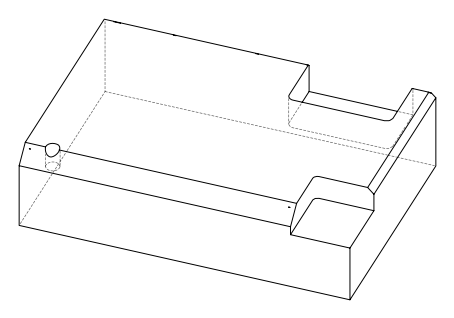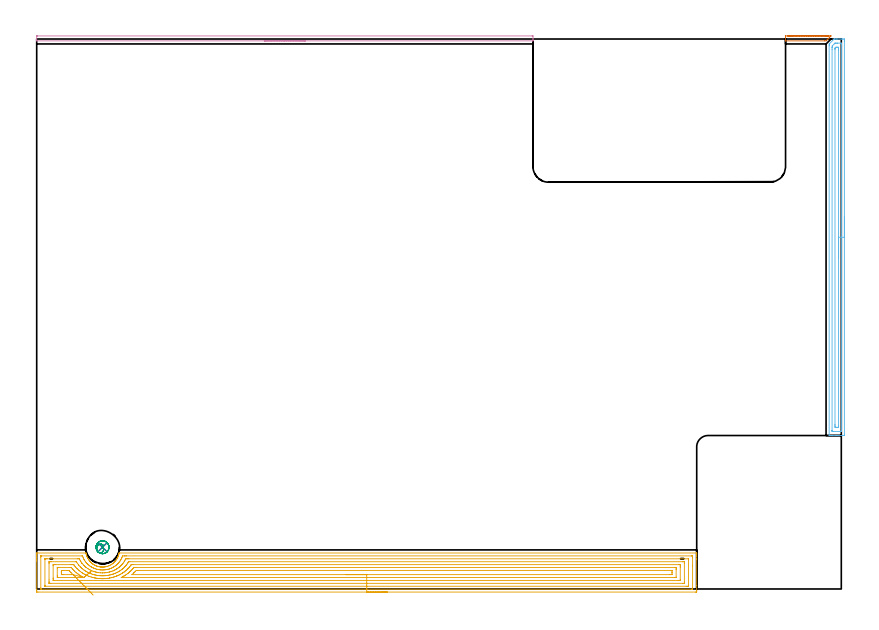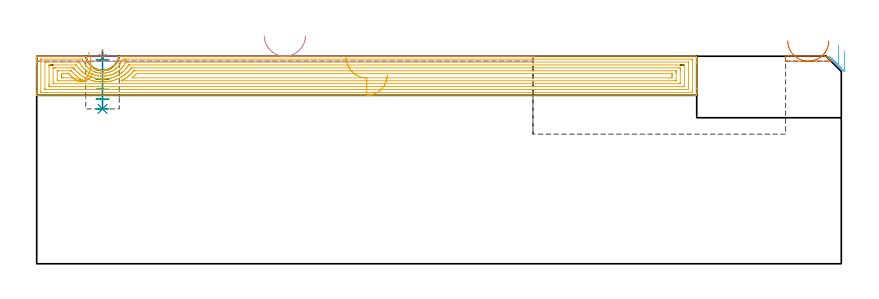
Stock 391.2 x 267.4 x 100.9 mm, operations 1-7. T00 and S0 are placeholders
(PLAN: 9 operations, 5 tool changes, 95 min)
(1 SPOT_DRILL | STEP1POCKET | NXT0321_9005460120000 | 0.03 min | 3 mm3)
(2 DRILL_BLIND_HOLE_INTO_CENTER | STEP1POCKET | NXT0301_128 | 0.11 min | 2762 mm3)
(3 MILL_ROUGH_BLIND_HOLE_CONTOUR | STEP1POCKET | NXT0201_013 | Spiral | 0.78 min | 2572 mm3)
(4 AREA_MILL | FG_CHAMFER_SURFACE | UGT0205_001 | 2.08 min | 701 mm3)
(5 AREA_MILL_1 | FG_CHAMFER_SURFACE_1 | UGT0205_001 | 18.32 min | 59092 mm3)
(6 AREA_MILL_2 | FG_CHAMFER_SURFACE_2 | UGT0205_001 | 4.82 min | 5421 mm3)
(7 AREA_MILL_3 | FG_CHAMFER_SURFACE_3 | UGT0205_001 | 0.32 min | 46 mm3)
(8 MILL_CORNER_NOTCH_RECTANGULAR | CORNER_NOTCH_RECTANGULAR | NXT0201_013 | Follow Part, ap 2.5, ae 75% | 22.7 min | 155088 mm3)
(9 MILL_SLOT | SLOT_PARTIAL_RECTANGULAR | NXT0201_011 | Follow Part, ap 3, ae 75% | 45.79 min | 323006 mm3)
(TOOL NXT0321_9005460120000 | NC Spot Drill, 142deg, 12mm, Carbide, Uncoated | D12 PA142 FL30 Z2)
(TOOL NXT0301_128 | Carbide Drill 12mm [861.1-1200-036A1-GP GC34] | D12 PA150 FL37.4 Z2)
(TOOL NXT0201_013 | ENDMILL 10mm | D10 FL30 Z4)
(TOOL UGT0205_001 | Chamfer Mill 20 x 3 x 45 deg. | D20 FL50 Z2)
(TOOL NXT0201_011 | ENDMILL 12mm [2P460-1200-NA 1630] | D12 FL38 Z6)
(OP 1 SPOT_DRILL)
G17 G21 G94 G90
T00 M6
G54
G17 G0 G90 X32. Y20.3 S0 M3
G43 Z110.9 H0
G94 G81 G98 Z100.198 F250. R103.9
G80
M5
M2
(OP 2 DRILL_BLIND_HOLE_INTO_CENTER)
G17 G21 G94 G90
T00 M6
G54
G17 G0 G90 X32. Y20.3 S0 M3
G43 Z110.9 H1
G94 G81 G98 Z75.3 F250. R102.9
G80
M5
M2
(OP 3 MILL_ROUGH_BLIND_HOLE_CONTOUR)
G17 G21 G94 G90
T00 M6
G54
G17 G0 G90 X32. Y20.3 S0 M3
G43 Z110.9 H0
Z99.133
G94 G3 X32.453 Y20.99 R0.494 F250.
X31.374 Y21.745 R1.257
X29.312 Y20.448 R2.094
X29.844 Y18.004 R2.207
X34.296 Y18.144 R3.15
X29.844 Y18.004 R-3.15
X32.07 Y18.074 R1.575
X32. Y20.3 R1.575
G0 Z94.367
G3 X32.453 Y20.99 R0.494
X31.374 Y21.745 R1.257
X29.312 Y20.448 R2.094
X29.844 Y18.004 R2.207
X34.296 Y18.144 R3.15
X29.844 Y18.004 R-3.15
X32.07 Y18.074 R1.575
X32. Y20.3 R1.575
G0 Z89.6
G3 X32.453 Y20.99 R0.494
X31.374 Y21.745 R1.257
X29.312 Y20.448 R2.094
X29.844 Y18.004 R2.207
X34.296 Y18.144 R3.15
X29.844 Y18.004 R-3.15
X32.07 Y18.074 R1.575
X32. Y20.3 R1.575
G0 Z84.833
G3 X32.453 Y20.99 R0.494
X31.374 Y21.745 R1.257
X29.312 Y20.448 R2.094
X29.844 Y18.004 R2.207
X34.296 Y18.144 R3.15
X29.844 Y18.004 R-3.15
X32.07 Y18.074 R1.575
X32. Y20.3 R1.575
G0 Z80.067
G3 X32.453 Y20.99 R0.494
X31.374 Y21.745 R1.257
X29.312 Y20.448 R2.094
X29.844 Y18.004 R2.207
X34.296 Y18.144 R3.15
X29.844 Y18.004 R-3.15
X32.07 Y18.074 R1.575
X32. Y20.3 R1.575
G0 Z75.3
G3 X32.453 Y20.99 R0.494
X31.374 Y21.745 R1.257
X29.312 Y20.448 R2.094
X29.844 Y18.004 R2.207
X34.296 Y18.144 R3.15
X29.844 Y18.004 R-3.15
X32.07 Y18.074 R1.575
X32. Y20.3 R1.575
G0 Z110.9
M5
M2
(OP 4 AREA_MILL)
G17 G21 G94 G90
T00 M6
G54
G17 G0 G90 X130.65 Y266.5 S1061 M3
G43 Z110.9 H0
G94 G1 X130.612 Z110.028 F250.
X130.498 Z109.163
X130.309 Z108.312
X130.047 Z107.48
X129.713 Z106.674
X129.31 Z105.9
X128.842 Z105.164
X128.31 Z104.472
X127.721 Z103.829
X127.078 Z103.24
X126.386 Z102.708
X125.65 Z102.24
X124.876 Z101.837
X124.07 Z101.503
X123.238 Z101.241
X122.386 Z101.052
X121.522 Z100.938
X120.65 Z100.9
X0.16
X0.01 Y266.502 Z100.888
X0.003 Y266.616 Z100.777
X0. Y266.735 Z100.664
Y267.074 Z100.325
Y267.7 Z99.695
X0.001 Y268.884 Z98.512
X0.004 Y268.891 Z98.505
X0.16 Y268.897 Z98.503
X0.328 Y268.9 Z98.5
X240.861
X241.14 Y268.897 Z98.503
X241.297 Y268.891 Z98.505
X241.299 Y268.884 Z98.512
X241.3 Y267.7 Z99.695
Y267.074 Z100.325
Y266.735 Z100.664
X241.297 Y266.616 Z100.777
X241.29 Y266.502 Z100.888
X241.14 Y266.5 Z100.9
X120.65
X119.778 Z100.938
X118.914 Z101.052
X118.062 Z101.241
X117.23 Z101.503
X116.424 Z101.837
X115.65 Z102.24
X114.914 Z102.708
X114.222 Z103.24
X113.579 Z103.829
X112.99 Z104.472
X112.458 Z105.164
X111.99 Z105.9
X111.587 Z106.674
X111.253 Z107.48
X110.991 Z108.312
X110.802 Z109.163
X110.688 Z110.028
X110.65 Z110.9
M5
M2
(OP 5 AREA_MILL_1)
G17 G21 G94 G90
T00 M6
G54
G17 G0 G90 X170.45 Y-1.5 S1061 M3
G43 Z110.9 H0
Z91.9
G94 G1 X170.412 Z91.028 F250.
X170.298 Z90.164
X170.109 Z89.312
X169.847 Z88.48
X169.513 Z87.674
X169.11 Z86.9
X168.642 Z86.164
X168.111 Z85.472
X167.521 Z84.829
X166.878 Z84.24
X166.186 Z83.708
X165.45 Z83.24
X164.676 Z82.837
X163.87 Z82.503
X163.038 Z82.241
X162.187 Z82.052
X161.322 Z81.938
X160.45 Z81.9
X0.612
X0.03 Y-1.494 Z81.904
X0.007 Y-1.492 Z81.906
X0.003 Y-0.912 Z82.485
X0. Y-0.301 Z83.096
Y13.627 Z97.022
Y14.238 Z97.633
Y14.798 Z98.195
Y15.13 Z98.526
Y15.69 Z99.086
Y16.021 Z99.416
Y16.683 Z100.083
Y17.063 Z100.463
X0.007 Y17.449 Z100.841
X0.01 Y17.497 Z100.888
X0.166 Y17.5 Z100.9
X23.829
X23.945 Y17.495 Z100.891
X23.984 Y17.349 Z100.747
X24.043 Y17.078 Z100.477
X24.051 Y17.039 Z100.438
X24.162 Y16.596 Z99.996
X24.199 Y16.48 Z99.879
X24.302 Y16.151 Z99.55
X24.35 Y16.021 Z99.42
X24.465 Y15.709 Z99.109
X24.625 Y15.343 Z98.743
X24.801 Y14.982 Z98.382
X24.891 Y14.822 Z98.222
X25.168 Y14.374 Z97.773
X25.261 Y14.238 Z97.637
X25.468 Y13.935 Z97.335
X25.577 Y13.793 Z97.192
X25.693 Y13.64 Z97.04
X25.956 Y13.34 Z96.739
X26.061 Y13.229 Z96.626
X26.23 Y13.05 Z96.446
X26.383 Y12.902 Z96.298
X26.405 Y12.88 Z96.277
X26.586 Y12.713 Z96.112
X26.656 Y12.654 Z96.054
X26.927 Y12.431 Z95.83
X27.152 Y12.259 Z95.658
X27.279 Y12.162 Z95.56
X27.401 Y12.078 Z95.476
X27.478 Y12.024 Z95.422
X27.92 Y11.757 Z95.154
X28.272 Y11.565 Z94.964
X28.37 Y11.512 Z94.911
X28.74 Y11.34 Z94.736
X28.878 Y11.275 Z94.673
X28.895 Y11.268 Z94.667
X29.052 Y11.209 Z94.608
X29.187 Y11.16 Z94.555
X29.263 Y11.131 Z94.527
X29.707 Y10.988 Z94.386
X30.155 Y10.87 Z94.269
X30.316 Y10.837 Z94.237
X30.601 Y10.781 Z94.178
X30.973 Y10.728 Z94.121
X31.048 Y10.716 Z94.111
X31.321 Y10.69 Z94.088
X31.419 Y10.682 Z94.077
X31.494 Y10.674 Z94.072
X31.505
X31.866 Y10.658 Z94.051
X31.956 Y10.653 Z94.05
X32.234 Y10.661 Z94.061
X32.387 Y10.665 Z94.065
X32.759 Y10.696 Z94.089
X32.833 Y10.702 Z94.096
X33.28 Y10.762 Z94.155
X33.651 Y10.833 Z94.224
X33.725 Y10.845 Z94.24
X33.813 Y10.866 Z94.263
X33.937 Y10.896 Z94.294
X34.098 Y10.938 Z94.332
X34.173 Y10.956 Z94.351
X34.618 Y11.092 Z94.488
X35.123 Y11.275 Z94.673
X35.429 Y11.413 Z94.813
X35.51 Y11.451 Z94.85
X35.96 Y11.689 Z95.086
X36.402 Y11.949 Z95.347
X36.716 Y12.162 Z95.56
X37.295 Y12.615 Z96.014
X37.354 Y12.67 Z96.069
X37.442 Y12.753 Z96.149
X37.521 Y12.824 Z96.223
X37.703 Y12.993 Z96.391
X37.764 Y13.049 Z96.446
X37.819 Y13.107 Z96.506
X37.977 Y13.278 Z96.676
X38.041 Y13.347 Z96.743
X38.116 Y13.428 Z96.825
X38.187 Y13.504 Z96.902
X38.53 Y13.936 Z97.334
X38.816 Y14.347 Z97.747
X39.08 Y14.768 Z98.168
X39.11 Y14.822 Z98.222
X39.265 Y15.13 Z98.529
X39.333 Y15.262 Z98.662
X39.456 Y15.536 Z98.936
X39.533 Y15.709 Z99.109
X39.65 Y16.021 Z99.42
X39.699 Y16.151 Z99.55
X39.837 Y16.596 Z99.996
X39.928 Y16.946 Z100.346
X39.972 Y17.116 Z100.515
X40.032 Y17.399 Z100.796
X40.055 Y17.495 Z100.891
X40.349 Y17.5 Z100.9
X320.734
X320.89 Y17.497 Z100.888
X320.893 Y17.449 Z100.841
X320.9 Y17.063 Z100.463
Y16.683 Z100.082
Y16.021 Z99.416
Y14.799 Z98.196
Y14.238 Z97.633
Y1.749 Z85.146
Y-0.632 Z82.765
X320.898 Y-0.912 Z82.485
X320.893 Y-1.492 Z81.906
X320.87 Y-1.494 Z81.904
X320.288 Y-1.5 Z81.9
X160.45
Y-0.086 Z83.314
X2.398 Y-0.085 Z83.315
X2.333 Y-0.084 Z83.316
X2.204 Y-0.08 Z83.32
X2.01 Y-0.071 Z83.329
X2.008 Y-0.021 Z83.379
X2.001 Y0.474 Z83.874
X2. Y15.527 Z98.927
X2.004 Y16.021 Z99.421
X2.007 Y16.069 Z99.469
X2.008 Y16.076 Z99.476
X2.052 Y16.08 Z99.48
X2.138 Y16.083 Z99.483
X2.268 Y16.085 Z99.485
X2.333 Y16.086 Z99.486
X22.043
X22.108 Y16.085 Z99.485
X22.238 Y16.081 Z99.481
X22.267 Y16.078 Z99.478
X22.272 Y16.073 Z99.473
X22.281 Y16.055 Z99.455
X22.294 Y16.021 Z99.421
X22.429 Y15.636 Z99.036
X22.636 Y15.13 Z98.53
X22.936 Y14.483 Z97.883
X23.08 Y14.238 Z97.638
X23.366 Y13.777 Z97.177
X23.659 Y13.347 Z96.747
X23.829 Y13.115 Z96.515
X24.128 Y12.754 Z96.154
X24.397 Y12.456 Z95.856
X24.722 Y12.122 Z95.522
X25.012 Y11.851 Z95.251
X25.355 Y11.565 Z94.965
X25.615 Y11.357 Z94.757
X25.796 Y11.222 Z94.622
X26.314 Y10.867 Z94.267
X26.508 Y10.749 Z94.149
X26.537 Y10.732 Z94.132
X26.639 Y10.674 Z94.074
X27.135 Y10.408 Z93.808
X27.401 Y10.277 Z93.677
X27.67 Y10.15 Z93.55
X27.872 Y10.06 Z93.46
X28.116 Y9.96 Z93.36
X28.294 Y9.893 Z93.293
X28.341 Y9.876 Z93.276
X28.629 Y9.782 Z93.182
X29.187 Y9.623 Z93.023
X29.405 Y9.565 Z92.965
X30.08 Y9.421 Z92.821
X30.508 Y9.355 Z92.755
X30.973 Y9.302 Z92.702
X31.169 Y9.284 Z92.684
X31.684 Y9.253 Z92.653
X31.866 Y9.245 Z92.645
X32.392 Y9.257 Z92.657
X32.759 Y9.278 Z92.678
X33.223 Y9.319 Z92.719
X33.651 Y9.376 Z92.776
X33.997 Y9.437 Z92.837
X34.544 Y9.555 Z92.955
X34.727 Y9.6 Z93.
X35.379 Y9.782 Z93.182
X35.429 Y9.798 Z93.198
X35.437 Y9.801 Z93.201
X36.074 Y10.038 Z93.438
X36.33 Y10.15 Z93.55
X36.688 Y10.316 Z93.716
X37.223 Y10.594 Z93.994
X37.274 Y10.623 Z94.023
X37.36 Y10.674 Z94.074
X37.826 Y10.963 Z94.363
X38.116 Y11.161 Z94.561
X38.346 Y11.335 Z94.735
X38.641 Y11.565 Z94.965
X38.843 Y11.731 Z95.131
X39.009 Y11.877 Z95.277
X39.307 Y12.159 Z95.559
X39.599 Y12.456 Z95.856
X39.746 Y12.611 Z96.011
X39.902 Y12.785 Z96.185
X40.15 Y13.1 Z96.5
X40.338 Y13.347 Z96.747
X40.525 Y13.616 Z97.016
X40.795 Y14.017 Z97.417
X40.879 Y14.155 Z97.555
X40.925 Y14.238 Z97.638
X41.183 Y14.742 Z98.142
X41.361 Y15.13 Z98.53
X41.46 Y15.357 Z98.757
X41.688 Y15.963 Z99.363
X41.706 Y16.003 Z99.403
X41.716 Y16.021 Z99.421
X42.521 Y16.081 Z99.481
X42.581 Y16.083 Z99.483
X43.409 Y16.086 Z99.486
X43.474
X318.502 Y16.085 Z99.485
X318.567 Y16.084 Z99.484
X318.697 Y16.08 Z99.48
X318.89 Y16.071 Z99.471
X318.892 Y16.021 Z99.421
X318.898 Y15.625 Z99.025
X318.9 Y11.267 Z94.667
Y0.473 Z83.873
X318.896 Y-0.021 Z83.379
X318.893 Y-0.069 Z83.331
X318.892 Y-0.076 Z83.324
X318.848 Y-0.08 Z83.32
X318.762 Y-0.083 Z83.317
X318.632 Y-0.085 Z83.315
X318.567 Y-0.086 Z83.314
X160.45
Y1.328 Z84.728
X4.184 Y1.329 Z84.729
X4.04 Y1.33 Z84.73
X4.016 Y1.332 Z84.732
X4.011 Y1.334 Z84.734
X4.008 Y1.358 Z84.758
X4.003 Y1.455 Z84.855
X4.001 Y1.578 Z84.978
X4. Y1.762 Z85.162
X4.001 Y14.421 Z97.821
X4.007 Y14.606 Z98.006
X4.01 Y14.655 Z98.055
X4.026 Y14.665 Z98.065
X4.076 Y14.667 Z98.067
X4.184 Y14.669 Z98.069
X4.643 Y14.671 Z98.071
X5.077 Y14.672 Z98.072
X19.824 Y14.671 Z98.071
X20.257 Y14.669 Z98.069
X20.723 Y14.665 Z98.065
X20.73 Y14.658 Z98.058
X20.747 Y14.641 Z98.041
X20.946 Y14.238 Z97.638
X21.15 Y13.836 Z97.236
X21.449 Y13.347 Z96.747
X21.683 Y12.988 Z96.388
X22.043 Y12.468 Z95.868
X22.052 Y12.456 Z95.856
X22.079 Y12.421 Z95.821
X22.83 Y11.565 Z94.965
X22.881 Y11.51 Z94.91
X22.936 Y11.453 Z94.853
X23.338 Y11.071 Z94.471
X23.791 Y10.674 Z94.074
X23.829 Y10.642 Z94.042
X23.986 Y10.517 Z93.917
X24.722 Y9.994 Z93.394
X25.043 Y9.782 Z93.182
X25.615 Y9.451 Z92.851
X25.979 Y9.254 Z92.654
X26.508 Y8.999 Z92.399
X26.743 Y8.891 Z92.291
X27.401 Y8.633 Z92.033
X27.791 Y8.502 Z91.902
X28.294 Y8.354 Z91.754
X28.615 Y8.264 Z91.664
X29.02 Y8.166 Z91.566
X29.187 Y8.132 Z91.532
X29.869 Y8. Z91.4
X30.08 Y7.968 Z91.368
X30.117 Y7.963 Z91.363
X30.973 Y7.876 Z91.276
X31.107 Y7.866 Z91.266
X31.866 Y7.831 Z91.231
X32.032 Y7.834 Z91.234
X32.759 Y7.859 Z91.259
X32.892 Y7.866 Z91.266
X33.651 Y7.933 Z91.333
X33.712 Y7.94 Z91.34
X34.15 Y8. Z91.4
X34.484 Y8.06 Z91.46
X34.544 Y8.073 Z91.473
X35.215 Y8.222 Z91.622
X35.437 Y8.278 Z91.678
X35.914 Y8.416 Z91.816
X36.33 Y8.542 Z91.942
X36.587 Y8.635 Z92.035
X37.223 Y8.871 Z92.271
X37.238 Y8.876 Z92.276
X37.272 Y8.891 Z92.291
X37.844 Y9.162 Z92.562
X38.116 Y9.304 Z92.704
X38.428 Y9.471 Z92.871
X38.965 Y9.782 Z93.182
X38.993 Y9.799 Z93.199
X39.009 Y9.81 Z93.21
X39.526 Y10.158 Z93.558
X39.902 Y10.439 Z93.839
X40.034 Y10.542 Z93.942
X40.194 Y10.674 Z94.074
X40.518 Y10.95 Z94.35
X40.795 Y11.201 Z94.601
X40.979 Y11.381 Z94.781
X41.16 Y11.565 Z94.965
X41.414 Y11.838 Z95.238
X41.688 Y12.143 Z95.543
X41.828 Y12.317 Z95.717
X41.934 Y12.456 Z95.856
X42.207 Y12.829 Z96.229
X42.581 Y13.376 Z96.776
X42.892 Y13.928 Z97.328
X43.053 Y14.238 Z97.638
X43.268 Y14.657 Z98.057
X43.474 Y14.665 Z98.065
X43.935 Y14.669 Z98.069
X44.367 Y14.671 Z98.071
X44.826 Y14.672 Z98.072
X316.716 Y14.671 Z98.071
X316.86 Y14.67 Z98.07
X316.884 Y14.668 Z98.068
X316.889 Y14.666 Z98.066
X316.892 Y14.642 Z98.042
X316.897 Y14.545 Z97.945
X316.899 Y14.422 Z97.822
X316.9 Y14.238 Z97.638
X316.899 Y1.579 Z84.979
X316.893 Y1.394 Z84.794
X316.89 Y1.345 Z84.745
X316.875 Y1.335 Z84.735
X316.824 Y1.333 Z84.733
X316.716 Y1.331 Z84.731
X316.257 Y1.329 Z84.729
X315.823 Y1.328 Z84.728
X160.45
Y2.743 Z86.143
X6.863
X6.065 Y2.748 Z86.148
X6.016 Y2.749 Z86.149
X6.01 Y2.791 Z86.191
X6.006 Y2.898 Z86.298
X6.002 Y3.113 Z86.513
X6. Y3.544 Z86.944
Y4.405 Z87.805
Y12.426 Z95.826
X6.002 Y12.887 Z96.287
X6.006 Y13.102 Z96.502
X6.01 Y13.209 Z96.609
X6.016 Y13.251 Z96.651
X6.065 Y13.252 Z96.652
X6.863 Y13.257 Z96.657
X6.953
X18.963
X19.163 Y13.255 Z96.655
X19.263 Y13.253 Z96.653
X19.308 Y13.25 Z96.65
X19.364 Y13.174 Z96.574
X19.828 Y12.456 Z95.856
X20.257 Y11.839 Z95.239
X20.378 Y11.686 Z95.086
X20.48 Y11.565 Z94.965
X21.15 Y10.8 Z94.2
X21.273 Y10.674 Z94.074
X21.666 Y10.293 Z93.693
X22.043 Y9.956 Z93.356
X22.249 Y9.782 Z93.182
X22.936 Y9.263 Z92.663
X23.461 Y8.891 Z92.291
X23.829 Y8.658 Z92.058
X24.401 Y8.321 Z91.721
X24.722 Y8.152 Z91.552
X25.024 Y8. Z91.4
X25.615 Y7.723 Z91.123
X26.089 Y7.527 Z90.927
X26.508 Y7.368 Z90.768
X27.298 Y7.109 Z90.509
X27.401 Y7.078 Z90.478
X27.445 Y7.065 Z90.465
X27.942 Y6.932 Z90.332
X28.294 Y6.85 Z90.25
X28.627 Y6.776 Z90.176
X29.187 Y6.671 Z90.071
X29.713 Y6.583 Z89.983
X30.08 Y6.542 Z89.942
X30.716 Y6.474 Z89.874
X30.973 Y6.457 Z89.857
X31.66 Y6.423 Z89.823
X31.866 Y6.417 Z89.817
X32.541 Y6.434 Z89.834
X32.759 Y6.443 Z89.843
X33.383 Y6.486 Z89.886
X33.651 Y6.511 Z89.911
X34.191 Y6.57 Z89.97
X34.544 Y6.62 Z90.02
X34.962 Y6.692 Z90.092
X35.437 Y6.791 Z90.191
X35.699 Y6.848 Z90.248
X36.33 Y7.005 Z90.405
X36.413 Y7.027 Z90.427
X36.699 Y7.109 Z90.509
X37.098 Y7.234 Z90.634
X37.223 Y7.276 Z90.676
X37.752 Y7.472 Z90.872
X38.116 Y7.611 Z91.011
X38.39 Y7.726 Z91.126
X39.001 Y8. Z91.4
X39.006 Y8.003 Z91.403
X39.585 Y8.317 Z91.717
X39.902 Y8.498 Z91.898
X40.148 Y8.646 Z92.046
X40.546 Y8.891 Z92.291
X40.696 Y8.99 Z92.39
X40.795 Y9.057 Z92.457
X41.213 Y9.365 Z92.765
X41.688 Y9.727 Z93.127
X41.719 Y9.752 Z93.152
X41.755 Y9.782 Z93.182
X42.192 Y10.171 Z93.571
X42.581 Y10.527 Z93.927
X42.655 Y10.6 Z94.
X42.725 Y10.674 Z94.074
X43.086 Y11.061 Z94.461
X43.474 Y11.498 Z94.898
X43.504 Y11.535 Z94.935
X43.527 Y11.565 Z94.965
X43.885 Y12.046 Z95.446
X44.175 Y12.456 Z95.856
X44.253 Y12.57 Z95.97
X44.367 Y12.741 Z96.141
X44.598 Y13.117 Z96.517
X44.676 Y13.24 Z96.64
X44.688 Y13.251 Z96.651
X44.709 Y13.253 Z96.653
X44.758 Y13.256 Z96.656
X44.858 Y13.257 Z96.657
X45.26
X314.127
X314.85 Y13.251 Z96.651
X314.887
X314.89 Y13.209 Z96.609
X314.895 Y13.106 Z96.506
X314.898 Y12.899 Z96.299
X314.9 Y12.486 Z95.886
Y3.574 Z86.974
X314.898 Y3.113 Z86.513
X314.895 Y2.898 Z86.298
X314.89 Y2.791 Z86.191
X314.884 Y2.749 Z86.149
X314.835 Y2.748 Z86.148
X314.037 Y2.743 Z86.143
X313.947
X160.45
Y4.157 Z87.557
X8.649 Y4.158 Z87.558
X8.03 Y4.161 Z87.561
X8.019 Y4.163 Z87.563
X8.007 Y4.185 Z87.585
X8.003 Y4.435 Z87.835
X8. Y5.083 Z88.483
Y5.326 Z88.726
Y11.321 Z94.721
X8.002 Y11.565 Z94.965
X8.006 Y11.727 Z95.127
X8.01 Y11.807 Z95.207
X8.02 Y11.836 Z95.236
X8.092 Y11.838 Z95.238
X8.372 Y11.842 Z95.242
X8.649 Y11.843 Z95.243
X9.263
X16.685
X17.301 Y11.842 Z95.242
X17.578 Y11.84 Z95.24
X17.857 Y11.836 Z95.236
X18.017 Y11.824 Z95.224
X18.085 Y11.733 Z95.133
X18.209 Y11.565 Z94.965
X18.471 Y11.205 Z94.605
X18.708 Y10.91 Z94.31
X18.909 Y10.674 Z94.074
X19.364 Y10.151 Z93.551
X19.543 Y9.961 Z93.361
X19.72 Y9.782 Z93.182
X20.257 Y9.274 Z92.674
X20.696 Y8.891 Z92.291
X21.15 Y8.543 Z91.943
X21.887 Y8. Z91.4
X22.043 Y7.891 Z91.291
X22.363 Y7.681 Z91.081
X22.936 Y7.348 Z90.748
X23.361 Y7.109 Z90.509
X23.829 Y6.868 Z90.268
X24.3 Y6.639 Z90.039
X24.722 Y6.455 Z89.855
X25.305 Y6.218 Z89.618
X25.615 Y6.102 Z89.502
X25.794 Y6.039 Z89.439
X26.508 Y5.816 Z89.216
X27.073 Y5.653 Z89.053
X27.401 Y5.57 Z88.97
X28.24 Y5.38 Z88.78
X28.294 Y5.369 Z88.769
X28.52 Y5.326 Z88.726
X29.187 Y5.215 Z88.615
X29.318 Y5.195 Z88.595
X30.08 Y5.11 Z88.51
X30.321 Y5.086 Z88.486
X30.973 Y5.039 Z88.439
X31.276 Y5.024 Z88.424
X31.866 Y5.002 Z88.402
X32.184 Y5.009 Z88.409
X32.759 Y5.027 Z88.427
X33.044 Y5.042 Z88.442
X33.651 Y5.084 Z88.484
X33.874 Y5.104 Z88.504
X34.544 Y5.178 Z88.578
X34.676 Y5.195 Z88.595
X35.437 Y5.312 Z88.712
X35.45 Y5.314 Z88.714
X35.517 Y5.326 Z88.726
X36.185 Y5.471 Z88.871
X36.33 Y5.505 Z88.905
X36.899 Y5.65 Z89.05
X37.223 Y5.739 Z89.139
X37.594 Y5.848 Z89.248
X38.116 Y6.012 Z89.412
X38.269 Y6.065 Z89.465
X38.692 Y6.218 Z89.618
X38.921 Y6.306 Z89.706
X39.009 Y6.341 Z89.741
X39.547 Y6.572 Z89.972
X39.902 Y6.734 Z90.134
X40.157 Y6.855 Z90.255
X40.655 Y7.109 Z90.509
X40.746 Y7.157 Z90.557
X40.795 Y7.185 Z90.585
X41.308 Y7.488 Z90.888
X41.688 Y7.718 Z91.118
X41.861 Y7.828 Z91.228
X42.122 Y8. Z91.4
X42.391 Y8.189 Z91.589
X42.581 Y8.327 Z91.727
X42.9 Y8.573 Z91.973
X43.304 Y8.891 Z92.291
X43.397 Y8.968 Z92.368
X43.474 Y9.035 Z92.435
X43.866 Y9.391 Z92.791
X44.286 Y9.782 Z93.182
X44.327 Y9.822 Z93.222
X44.367 Y9.863 Z93.263
X44.757 Y10.284 Z93.684
X45.104 Y10.674 Z94.074
X45.176 Y10.757 Z94.157
X45.26 Y10.86 Z94.26
X45.562 Y11.263 Z94.663
X45.784 Y11.565 Z94.965
X45.94 Y11.778 Z95.178
X45.969 Y11.814 Z95.214
X45.986 Y11.834 Z95.234
X46.015 Y11.836 Z95.236
X46.153 Y11.839 Z95.239
X46.767 Y11.843 Z95.243
X312.251 Y11.842 Z95.242
X312.87 Y11.839 Z95.239
X312.881 Y11.837 Z95.237
X312.893 Y11.816 Z95.216
X312.897 Y11.565 Z94.965
X312.9 Y10.917 Z94.317
Y10.674 Z94.074
Y4.679 Z88.079
X312.898 Y4.435 Z87.835
X312.894 Y4.273 Z87.673
X312.89 Y4.193 Z87.593
X312.881 Y4.164 Z87.564
X312.809 Y4.162 Z87.562
X312.529 Y4.158 Z87.558
X312.251 Y4.157 Z87.557
X311.637
X160.45
Y5.571 Z88.971
X41.263 Y5.572 Z88.972
X41.195 Y5.573 Z88.973
X41.122 Y5.576 Z88.976
X41.089 Y5.578 Z88.978
X41.688 Y5.89 Z89.29
X41.9 Y6.006 Z89.406
X42.282 Y6.218 Z89.618
X42.471 Y6.327 Z89.727
X42.581 Y6.392 Z89.792
X43.022 Y6.668 Z90.068
X43.474 Y6.955 Z90.355
X43.566 Y7.017 Z90.417
X43.696 Y7.109 Z90.509
X44.081 Y7.394 Z90.794
X44.367 Y7.609 Z91.009
X44.585 Y7.782 Z91.182
X44.853 Y8. Z91.4
X45.072 Y8.187 Z91.587
X45.26 Y8.352 Z91.752
X45.54 Y8.611 Z92.011
X45.837 Y8.891 Z92.291
X45.996 Y9.048 Z92.448
X46.153 Y9.208 Z92.608
X46.428 Y9.508 Z92.908
X46.674 Y9.782 Z93.182
X46.846 Y9.982 Z93.382
X47.209 Y10.417 Z93.817
X47.232 Y10.422 Z93.822
X47.295 Y10.425 Z93.825
X47.939 Y10.428 Z93.828
X48.184 Y10.429 Z93.829
X310.465 Y10.428 Z93.828
X310.712 Y10.427 Z93.827
X310.834 Y10.424 Z93.824
X310.888 Y10.422 Z93.822
X310.89 Y10.392 Z93.792
X310.898 Y10.242 Z93.642
X310.899 Y9.782 Z93.182
X310.9 Y9.349 Z92.749
X310.899 Y5.785 Z89.185
X310.894 Y5.639 Z89.039
X310.89 Y5.588 Z88.988
X310.883 Y5.577 Z88.977
X310.869 Y5.576 Z88.976
X310.789 Y5.573 Z88.973
X310.465 Y5.571 Z88.971
X310.22
X160.45
Y6.985 Z90.385
X46.276 Y6.986 Z90.386
X47.046 Y7.671 Z91.071
X47.216 Y7.83 Z91.23
X47.393 Y8. Z91.4
X47.665 Y8.273 Z91.673
X47.939 Y8.552 Z91.952
X48.361 Y9.003 Z92.403
X48.584 Y9.01 Z92.41
X48.709 Y9.013 Z92.413
X48.832 Y9.014 Z92.414
X49.601 Y9.015 Z92.415
X308.556 Y9.014 Z92.414
X308.679 Y9.013 Z92.413
X308.803 Y9.011 Z92.411
X308.877 Y9.008 Z92.408
X308.89 Y8.964 Z92.364
X308.893 Y8.891 Z92.291
X308.899 Y8.672 Z92.072
X308.9 Y8. Z91.4
X308.899 Y7.78 Z91.18
X308.892 Y7.109 Z90.509
X308.89 Y7.005 Z90.405
X308.797 Y6.992 Z90.392
X307.786 Y6.985 Z90.385
X160.45
X159.579 Z90.423
X158.714 Z90.537
X157.862 Z90.726
X157.03 Z90.988
X156.224 Z91.322
X155.45 Z91.725
X154.714 Z92.194
X154.022 Z92.725
X153.379 Z93.314
X152.79 Z93.957
X152.259 Z94.65
X151.79 Z95.385
X151.387 Z96.159
X151.053 Z96.965
X150.791 Z97.797
X150.602 Z98.649
X150.488 Z99.514
X150.45 Z100.385
G0 Z110.9
X25.089 Y7.455
Z102.825
G1 X25.426 Y7.749 Z102.076
X25.712 Y7.999 Z101.291
X25.946 Y8.203 Z100.475
X26.125 Y8.36 Z99.636
X26.249 Y8.468 Z98.779
X26.316 Y8.526 Z97.911
X26.325 Y8.535 Z97.039
X26.278 Y8.493 Z96.169
X26.173 Y8.402 Z95.308
X26.013 Y8.261 Z94.462
X25.797 Y8.073 Z93.638
X25.528 Y7.838 Z92.842
X25.208 Y7.558 Z92.08
X24.839 Y7.236 Z91.358
X24.424 Y6.874 Z90.682
X23.966 Y6.474 Z90.056
X23.469 Y6.04 Z89.485
X22.937 Y5.574 Z88.974
X22.936
X22.69 Y5.572 Z88.972
X10.435 Y5.571 Z88.971
X10.188 Y5.573 Z88.973
X10.066 Y5.576 Z88.976
X10.012 Y5.578 Z88.978
X10.01 Y5.608 Z89.008
X10.003 Y5.758 Z89.158
X10.001 Y6.218 Z89.618
X10. Y6.652 Z90.052
X10.001 Y10.215 Z93.615
X10.006 Y10.361 Z93.761
X10.01 Y10.412 Z93.812
X10.017 Y10.423 Z93.823
X10.031 Y10.424 Z93.824
X10.111 Y10.427 Z93.827
X10.435 Y10.429 Z93.829
X10.68
X16.039 Y10.428 Z93.828
X16.685 Y10.423 Z93.823
X16.761 Y10.422 Z93.822
X16.824 Y10.365 Z93.765
X17.333 Y9.782 Z93.182
X17.578 Y9.503 Z92.903
X17.874 Y9.182 Z92.582
X18.165 Y8.891 Z92.291
X18.471 Y8.601 Z92.001
X19.143 Y8. Z91.4
X19.364 Y7.825 Z91.225
X20.096 Y7.27 Z90.67
X20.257 Y7.152 Z90.552
X20.319 Y7.109 Z90.509
X20.815 Y6.772 Z90.172
X21.15 Y6.562 Z89.962
X21.728 Y6.218 Z89.618
X22.043 Y6.041 Z89.441
X22.428 Y5.833 Z89.233
X22.917 Y5.588 Z88.988
X22.936 Y5.578 Z88.978
X22.937 Y5.574 Z88.974
X17.695 Y6.992 Z90.392
X17.639 Y6.989 Z90.389
X17.578 Y6.987 Z90.387
X16.809 Y6.985 Z90.385
X13.114
X12.344 Y6.986 Z90.386
X12.221
X12.097 Y6.989 Z90.389
X12.023 Y6.992 Z90.392
X12.01 Y7.036 Z90.436
X12.006 Y7.109 Z90.509
X12.001 Y7.328 Z90.728
X12. Y8. Z91.4
Y8.22 Z91.62
X12.007 Y8.891 Z92.291
X12.01 Y8.996 Z92.396
X12.103 Y9.008 Z92.408
X12.221 Y9.01 Z92.41
X12.99 Y9.015 Z92.415
X13.114
X14.776
X14.9 Y9.014 Z92.414
X15.023 Y9.013 Z92.413
X15.27 Y9.008 Z92.408
X15.658 Y8.993 Z92.393
X15.756 Y8.891 Z92.291
X15.792 Y8.852 Z92.252
X16.202 Y8.405 Z91.805
X16.603 Y8. Z91.4
X16.685 Y7.92 Z91.32
X17.577 Y7.109 Z90.509
X17.586 Y7.102 Z90.502
X17.648 Y7.04 Z90.44
X17.695 Y6.992 Z90.392
X18.207 Y6.47 Z89.917
X18.747 Y5.921 Z89.507
X19.309 Y5.347 Z89.166
X19.89 Y4.755 Z88.896
X20.485 Y4.149 Z88.7
X21.09 Y3.532 Z88.578
X21.7 Y2.91 Z88.532
X22.311 Y2.288 Z88.562
X22.918 Y1.67 Z88.668
X23.515 Y1.061 Z88.849
X24.1 Y0.465 Z89.104
X24.666 Y-0.112 Z89.431
X25.211 Y-0.667 Z89.826
X25.729 Y-1.196 Z90.288
X26.217 Y-1.693 Z90.813
X26.671 Y-2.156 Z91.397
X27.088 Y-2.581 Z92.035
X27.464 Y-2.964 Z92.722
G0 Z110.9
M5
M2
(OP 6 AREA_MILL_2)
G17 G21 G94 G90
T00 M6
G54
G17 G0 G90 X392.7 Y181. S1061 M3
G43 Z110.9 H0
Z103.5
G94 G1 Y180.962 Z102.628 F250.
Y180.848 Z101.764
Y180.659 Z100.912
Y180.397 Z100.08
Y180.063 Z99.274
Y179.66 Z98.5
Y179.191 Z97.764
Y178.66 Z97.072
Y178.071 Z96.429
Y177.428 Z95.84
Y176.736 Z95.308
Y176. Z94.84
Y175.226 Z94.437
Y174.42 Z94.103
Y173.588 Z93.841
Y172.736 Z93.652
Y171.872 Z93.538
Y171. Z93.5
X392.699 Y75.189 Z93.501
X392.694 Y74.613 Z93.503
X392.691 Y74.607 Z93.505
X392.118 Y74.6 Z94.079
X389.445 Z96.749
X388.841 Z97.357
X388.555 Z97.642
X386.773 Z99.422
X386.201 Z99.998
X385.674 Z100.525
X385.344 Z100.847
X385.303 Y74.61 Z100.888
X385.3 Y74.743 Z100.9
Y264.137
X385.307 Y265.001 Z100.893
X385.331 Y265.029 Z100.869
X385.437 Y265.138 Z100.761
X387.692 Y267.392 Z98.508
X387.701 Y267.394 Z98.499
X387.753 Y267.4 Z98.447
X388.555 Z97.645
X388.873 Z97.326
X389.445 Z96.75
X390.622 Z95.575
X391.227 Z94.967
X391.816 Z94.379
X392.118 Y267.398 Z94.077
X392.691 Y267.393 Z93.505
X392.693 Y267.386 Z93.503
X392.699 Y266.811 Z93.501
X392.7 Y266.229 Z93.5
Y171.
X391.286 Z94.914
Y76.854
X391.284 Y76.736 Z94.916
X391.281 Y76.658 Z94.919
X391.278 Y76.608 Z94.922
X391.272 Y76.607 Z94.928
X391.227 Y76.604 Z94.973
X390.707 Y76.6 Z95.493
X387.143 Y76.602 Z99.057
X386.773 Y76.608 Z99.427
X386.727 Y76.61 Z99.473
X386.719 Y76.795 Z99.481
X386.715 Y76.913 Z99.485
Y76.971
X386.714 Y77.03 Z99.486
Y262.414
X386.717 Y263.246 Z99.483
X386.719 Y263.3 Z99.481
X386.773 Y264.011 Z99.427
X386.833 Y264.078 Z99.367
X386.888 Y264.137 Z99.312
X387.778 Y265.029 Z98.422
X388.038 Y265.285 Z98.162
X388.113 Y265.356 Z98.087
X388.143 Y265.381 Z98.057
X388.192 Y265.392 Z98.008
X388.555 Y265.396 Z97.645
X389.075 Y265.4 Z97.125
X389.445 Z96.755
X390.857 Y265.398 Z95.343
X391.227 Y265.392 Z94.973
X391.273 Y265.39 Z94.927
X391.281 Y265.205 Z94.919
X391.285 Y265.087 Z94.915
Y265.029
X391.286 Y264.97 Z94.914
Y171.
X389.872 Z96.328
X389.871 Y79.219 Z96.329
X389.869 Y78.754 Z96.331
X389.867 Y78.648 Z96.333
X389.865 Y78.626 Z96.335
X389.853 Y78.61 Z96.347
X389.753 Y78.606 Z96.447
X389.598 Y78.601 Z96.602
X389.445 Y78.6 Z96.755
X388.708 Y78.601 Z97.492
X388.555 Y78.603 Z97.645
X388.401 Y78.608 Z97.799
X388.135 Y78.621 Z98.065
X388.133 Y78.754 Z98.067
X388.13 Y79.179 Z98.07
X388.129 Y79.645 Z98.071
X388.128 Y80.072 Z98.072
X388.129 Y262.355 Z98.071
X388.13 Y262.779 Z98.07
X388.133 Y262.897 Z98.067
X388.135 Y262.922 Z98.065
X388.148 Y262.939 Z98.052
X388.186 Y262.982 Z98.014
X388.446 Y263.246 Z97.754
X388.501 Y263.3 Z97.699
X388.555 Y263.349 Z97.645
X388.603 Y263.39 Z97.597
X388.647 Y263.393 Z97.553
X388.739 Y263.397 Z97.461
X388.923 Y263.399 Z97.277
X389.292 Z96.908
X389.445 Y263.397 Z96.755
X389.599 Y263.392 Z96.601
X389.865 Y263.378 Z96.335
X389.867 Y263.246 Z96.333
X389.87 Y262.821 Z96.33
X389.871 Y262.355 Z96.329
X389.872 Y261.928 Z96.328
Y171.
Y170.128 Z96.367
Y169.263 Z96.48
Y168.412 Z96.669
Y167.58 Z96.932
Y166.774 Z97.265
Y166. Z97.668
Y165.264 Z98.137
Y164.572 Z98.668
Y163.929 Z99.257
Y163.34 Z99.901
Y162.808 Z100.593
Y162.34 Z101.328
Y161.937 Z102.102
Y161.603 Z102.908
Y161.341 Z103.74
Y161.152 Z104.592
Y161.038 Z105.457
Y161. Z106.328
G0 Z110.9
M5
M2
(OP 7 AREA_MILL_3)
G17 G21 G94 G90
T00 M6
G54
G17 G0 G90 X365.15 Y268.9 S1061 M3
G43 Z110.9 H0
Z108.5
G94 G1 X365.188 Z107.628 F250.
X365.302 Z106.764
X365.491 Z105.912
X365.753 Z105.08
X366.087 Z104.274
X366.49 Z103.5
X366.958 Z102.764
X367.489 Z102.072
X368.079 Z101.429
X368.722 Z100.84
X369.414 Z100.309
X370.15 Z99.84
X370.924 Z99.437
X371.73 Z99.103
X372.562 Z98.841
X373.413 Z98.652
X374.278 Z98.538
X375.15 Z98.5
X386.056
X386.171 Y268.894 Z98.503
X386.189 Y268.891 Z98.505
X386.031 Y268.73 Z98.668
X385.874 Y268.573 Z98.824
X385.417 Y268.117 Z99.283
X385.002 Y267.7 Z99.697
X384.855 Y267.554 Z99.845
X384.572 Y267.272 Z100.128
X384.129 Y266.827 Z100.569
X383.973 Y266.672 Z100.727
X383.955 Y266.656 Z100.744
X383.795 Y266.504 Z100.889
X383.091 Y266.5 Z100.9
X364.122
X364.11 Y266.505 Z100.894
X364.1 Y266.532 Z100.867
Y268.892 Z98.507
X364.122 Y268.9 Z98.5
X375.15
X376.021 Z98.538
X376.886 Z98.652
X377.738 Z98.841
X378.57 Z99.103
X379.376 Z99.437
X380.15 Z99.84
X380.886 Z100.309
X381.578 Z100.84
X382.221 Z101.429
X382.81 Z102.072
X383.341 Z102.764
X383.81 Z103.5
X384.213 Z104.274
X384.547 Z105.08
X384.809 Z105.912
X384.998 Z106.764
X385.112 Z107.628
X385.15 Z108.5
G0 Z110.9
M5
M2
